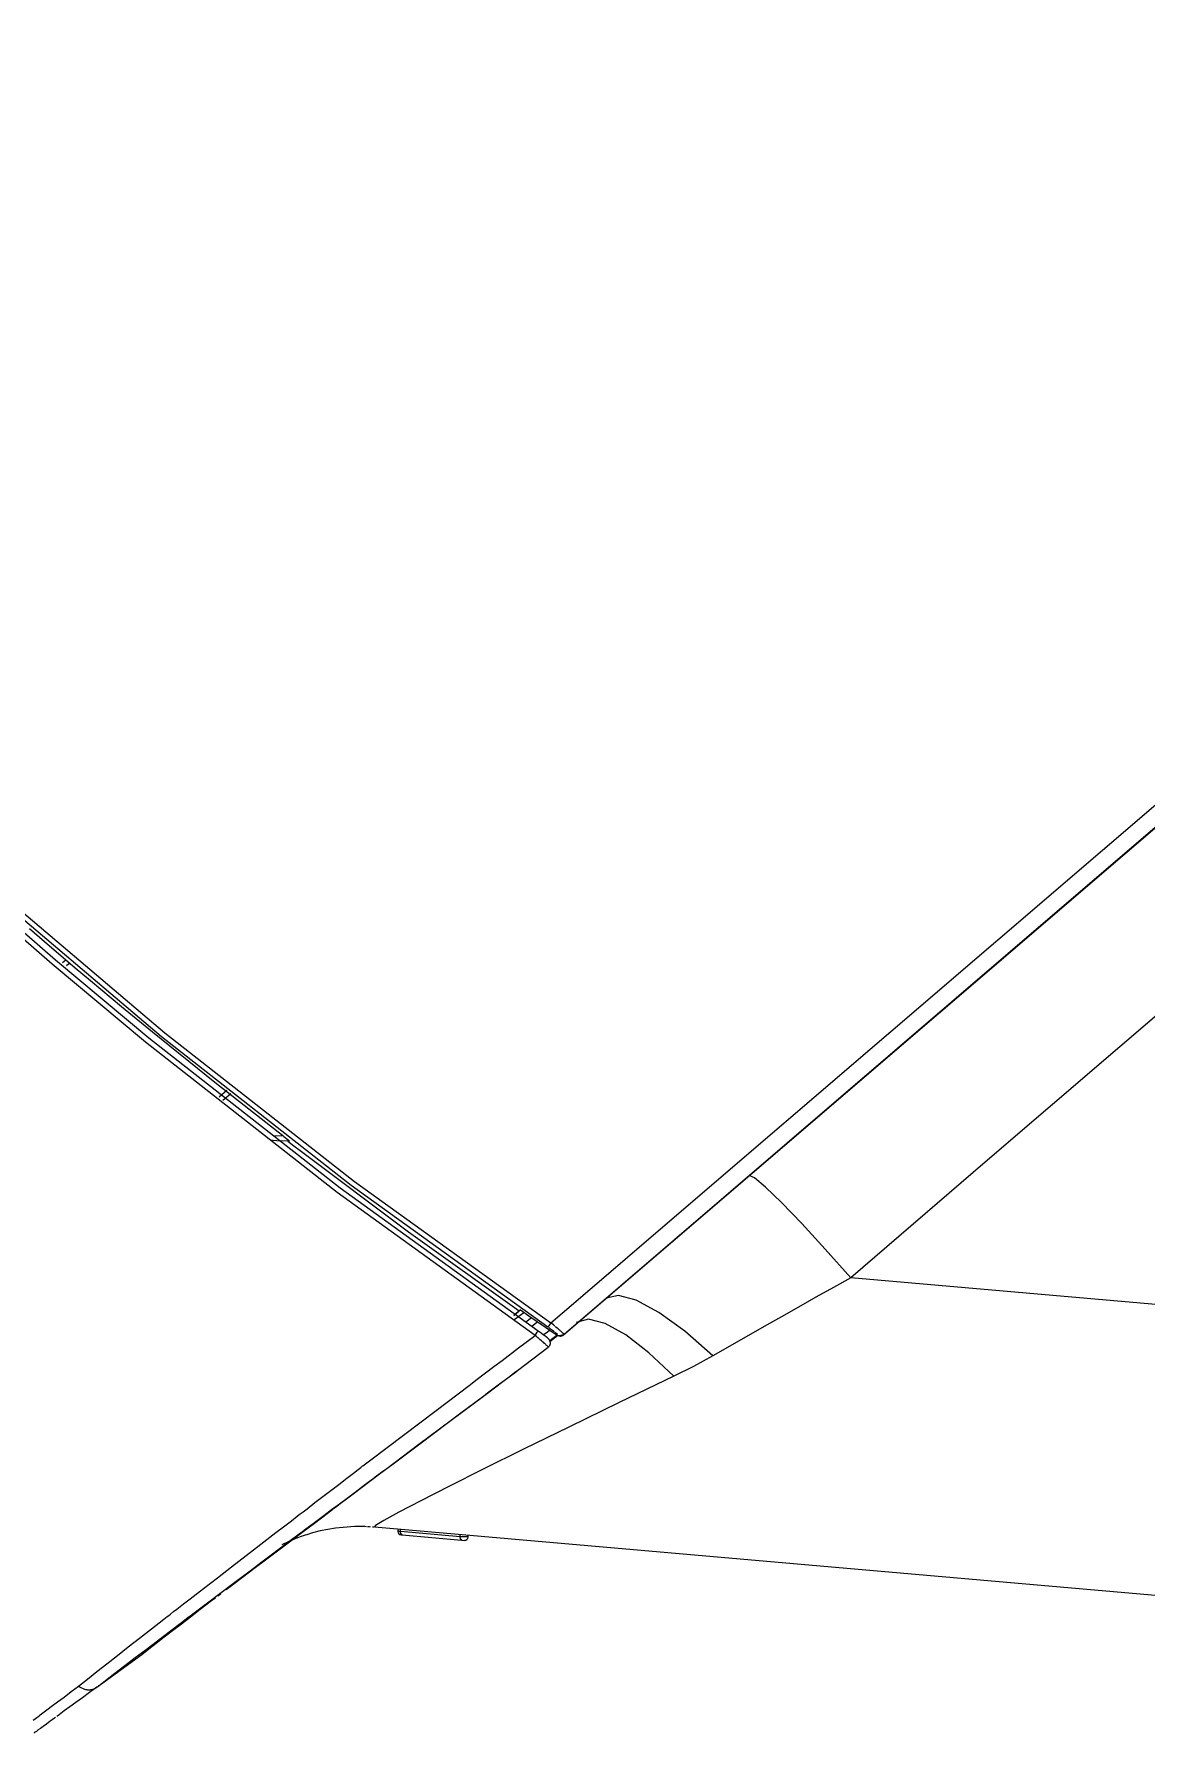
# Model space of a CAD drawing. Header units: millimetres. Extents: x 1291 to 5660, y 748 to 2981.
# Drawn here: x 2622.3 to 2686.3, y 2691.8 to 2789.6 of the extents above; entities that cross this region are included whole.
import ezdxf

# ---------------------------------------------------------------- set-up
doc = ezdxf.new("R2010")
doc.units = ezdxf.units.MM

msp = doc.modelspace()

# ---------------------------------------------------------------- linework, layer by layer
for points in [[(2652.24, 2715.248), (2652.22, 2715.258), (2652.201, 2715.272), (2652.167, 2715.306), (2652.09, 2715.369), (2652.012, 2715.427), (2652.661, 2715.984), (2653.314, 2716.545), (2659.403, 2721.763), (2671.58, 2732.202), (2683.762, 2742.637), (2716.895, 2771.042), (2750.029, 2799.452)], [(2652.385, 2714.721), (2652.569, 2714.667), (2652.748, 2714.74), (2750.038, 2798.14)], [(2750.033, 2798.14), (2703.842, 2758.541), (2678.312, 2736.655), (2652.777, 2714.764), (2652.777, 2714.774), (2652.767, 2714.779), (2652.758, 2714.788), (2652.753, 2714.798), (2652.748, 2714.808)], [(2651.117, 2714.706), (2639.719, 2722.934), (2628.699, 2731.583), (2623.327, 2736.064), (2618.051, 2740.648)], [(2622.243, 2692.564), (2622.368, 2692.666), (2622.436, 2692.709), (2622.499, 2692.762), (2622.572, 2692.82), (2622.644, 2692.874), (2622.789, 2692.985), (2622.944, 2693.092), (2623.104, 2693.217), (2623.273, 2693.348), (2623.632, 2693.609), (2624.014, 2693.895), (2624.42, 2694.205), (2624.851, 2694.524), (2625.364, 2694.931), (2625.906, 2695.361), (2626.477, 2695.812), (2627.078, 2696.286), (2627.702, 2696.779), (2628.36, 2697.288), (2629.047, 2697.825), (2629.759, 2698.377), (2629.851, 2698.449), (2629.943, 2698.527), (2630.035, 2698.594), (2630.127, 2698.662), (2630.315, 2698.807), (2630.499, 2698.957), (2630.877, 2699.253), (2631.259, 2699.543), (2632.038, 2700.143), (2632.837, 2700.763), (2633.65, 2701.392), (2634.487, 2702.036), (2635.334, 2702.689), (2636.205, 2703.357), (2636.646, 2703.696), (2637.096, 2704.039), (2637.43, 2704.301), (2637.546, 2704.393), (2637.769, 2704.557), (2637.996, 2704.731), (2638.446, 2705.085), (2638.901, 2705.428), (2639.361, 2705.786), (2639.816, 2706.13), (2640.276, 2706.483), (2640.74, 2706.837), (2640.852, 2706.933), (2641.084, 2707.108), (2641.113, 2707.127), (2641.128, 2707.142), (2641.142, 2707.151), (2641.171, 2707.175), (2641.2, 2707.195), (2641.437, 2707.369), (2641.67, 2707.548), (2642.604, 2708.255), (2643.538, 2708.966), (2645.421, 2710.384), (2647.313, 2711.827), (2647.787, 2712.18), (2648.266, 2712.543), (2648.741, 2712.906), (2649.215, 2713.259), (2650.164, 2713.98), (2651.112, 2714.706), (2651.238, 2714.885), (2651.286, 2714.953), (2639.903, 2723.176), (2628.888, 2731.815), (2623.525, 2736.292), (2618.25, 2740.875)], [(2619.266, 2741.049), (2629.802, 2732.11), (2640.716, 2723.568), (2652.012, 2715.432), (2651.896, 2715.263), (2651.843, 2715.185), (2640.537, 2723.331), (2629.614, 2731.878), (2619.072, 2740.827)], [(2692.502, 2737.952), (2684.759, 2731.307), (2677.015, 2724.667), (2669.276, 2718.026), (2667.81, 2719.672), (2666.459, 2721.143), (2665.288, 2722.353), (2664.368, 2723.244), (2663.734, 2723.771), (2663.43, 2723.902)], [(2623.922, 2736.156), (2624.12, 2736.316)], [(2624.358, 2736.122), (2624.275, 2736.06), (2624.154, 2735.963)], [(2632.929, 2728.427), (2633.379, 2728.809)], [(2633.616, 2728.611), (2633.156, 2728.224)], [(2636.893, 2725.881), (2636.254, 2725.91), (2636.041, 2725.925), (2635.886, 2725.93)], [(2636.036, 2726.215), (2636.617, 2726.181)], [(2706.112, 2714.803), (2669.276, 2718.026), (2668.274, 2717.465), (2667.272, 2716.899), (2666.275, 2716.337), (2665.283, 2715.771), (2664.291, 2715.214), (2662.316, 2714.092), (2661.334, 2713.53), (2659.727, 2714.939), (2658.232, 2716.027), (2656.934, 2716.729), (2655.908, 2717.005), (2655.211, 2716.841)], [(2650.265, 2716.178), (2649.893, 2715.858), (2650.043, 2715.989), (2650.188, 2716.115)], [(2649.883, 2715.602), (2650.251, 2715.877), (2650.464, 2716.032)], [(2650.909, 2715.723), (2650.575, 2715.471)], [(2651.257, 2715.49), (2651.199, 2715.437), (2650.933, 2715.214)], [(2651.983, 2715.084), (2651.969, 2715.098), (2651.959, 2715.108), (2651.901, 2715.147)], [(2652.492, 2715.03), (2652.477, 2715.05), (2652.462, 2715.06), (2652.448, 2715.074), (2652.38, 2715.127), (2652.308, 2715.185), (2652.274, 2715.214)], [(2661.334, 2713.53), (2660.221, 2712.915), (2659.093, 2712.354), (2657.665, 2713.7), (2656.329, 2714.73), (2655.144, 2715.384), (2654.181, 2715.631), (2653.479, 2715.456)], [(2651.862, 2714.038), (2651.857, 2714.048), (2651.843, 2714.063), (2651.838, 2714.072), (2651.828, 2714.082), (2651.824, 2714.082), (2651.795, 2714.116), (2651.756, 2714.15), (2651.732, 2714.169), (2651.712, 2714.193), (2651.688, 2714.213), (2651.659, 2714.237), (2651.606, 2714.29), (2651.591, 2714.295), (2651.577, 2714.314), (2651.557, 2714.324), (2651.48, 2714.401), (2651.412, 2714.455), (2651.19, 2714.643), (2651.112, 2714.706)], [(2651.301, 2714.547), (2651.267, 2714.576)], [(2651.877, 2714.033), (2651.906, 2714.053), (2651.93, 2714.077), (2651.964, 2714.13), (2651.983, 2714.184), (2651.993, 2714.232), (2651.993, 2714.275), (2651.988, 2714.314), (2651.983, 2714.348), (2651.969, 2714.382), (2651.959, 2714.411), (2651.93, 2714.45), (2651.92, 2714.464), (2651.911, 2714.479), (2651.891, 2714.498), (2651.877, 2714.513), (2651.824, 2714.556), (2651.766, 2714.605), (2651.678, 2714.672), (2651.582, 2714.745), (2651.47, 2714.827), (2651.349, 2714.909), (2651.315, 2714.934), (2651.277, 2714.958)], [(2651.373, 2714.488), (2651.34, 2714.513)], [(2651.582, 2714.74), (2651.819, 2714.914), (2651.945, 2715.006)], [(2652.25, 2714.803), (2652.283, 2714.779), (2652.322, 2714.755), (2652.351, 2714.735), (2652.395, 2714.711), (2652.443, 2714.692), (2652.472, 2714.682), (2652.501, 2714.672), (2652.55, 2714.667), (2652.593, 2714.672), (2652.651, 2714.687), (2652.704, 2714.711), (2652.777, 2714.764), (2652.598, 2714.697), (2652.409, 2714.677), (2651.954, 2714.338)], [(2652.39, 2714.711), (2652.124, 2714.517), (2651.959, 2714.396)], [(2652.235, 2714.905), (2652.211, 2714.919), (2652.201, 2714.929), (2652.191, 2714.939), (2652.177, 2714.948), (2652.167, 2714.953), (2652.119, 2714.992), (2652.066, 2715.03), (2652.037, 2715.045), (2652.012, 2715.064), (2651.998, 2715.074)], [(2652.201, 2714.837), (2652.22, 2714.822)], [(2652.235, 2714.813), (2652.245, 2714.808), (2652.254, 2714.803), (2652.259, 2714.798), (2652.269, 2714.788), (2652.298, 2714.769), (2652.312, 2714.764), (2652.327, 2714.755), (2652.332, 2714.75)], [(2652.385, 2714.784), (2652.38, 2714.788), (2652.375, 2714.788), (2652.351, 2714.808), (2652.322, 2714.832), (2652.308, 2714.847), (2652.288, 2714.861), (2652.274, 2714.876)], [(2652.341, 2714.745), (2652.346, 2714.74), (2652.356, 2714.735), (2652.366, 2714.73)], [(2652.371, 2714.73), (2652.371, 2714.726), (2652.385, 2714.726), (2652.409, 2714.75), (2652.409, 2714.755), (2652.404, 2714.764)], [(2652.395, 2714.774), (2652.39, 2714.779)], [(2652.627, 2714.919), (2652.612, 2714.929), (2652.588, 2714.953), (2652.564, 2714.972), (2652.535, 2714.997), (2652.506, 2715.016)], [(2652.646, 2714.895), (2652.637, 2714.909)], [(2652.738, 2714.808), (2652.733, 2714.822), (2652.729, 2714.822), (2652.695, 2714.851), (2652.656, 2714.885)], [(2652.772, 2714.764), (2652.763, 2714.755), (2652.753, 2714.745), (2652.743, 2714.745)], [(2625.926, 2694.481), (2625.94, 2694.49), (2625.955, 2694.505), (2625.989, 2694.534), (2626.018, 2694.558), (2626.081, 2694.602), (2626.143, 2694.655), (2626.274, 2694.747), (2626.405, 2694.853), (2626.671, 2695.056), (2626.942, 2695.265), (2627.508, 2695.7), (2628.104, 2696.165), (2628.728, 2696.634), (2629.381, 2697.133), (2630.064, 2697.651), (2630.77, 2698.188), (2630.862, 2698.256), (2630.954, 2698.328), (2631.138, 2698.464), (2631.322, 2698.604), (2631.506, 2698.749), (2632.261, 2699.32), (2633.829, 2700.496), (2634.637, 2701.106), (2635.465, 2701.731), (2636.312, 2702.36), (2637.173, 2703.008), (2637.391, 2703.173), (2637.614, 2703.337), (2637.725, 2703.425), (2637.832, 2703.502), (2637.943, 2703.589), (2638.054, 2703.667), (2638.5, 2704.005), (2638.95, 2704.334), (2639.395, 2704.678), (2639.85, 2705.007), (2640.3, 2705.346), (2640.755, 2705.69), (2641.21, 2706.028), (2641.665, 2706.372), (2641.781, 2706.459), (2641.892, 2706.546), (2642.008, 2706.633), (2642.125, 2706.711), (2642.352, 2706.885), (2642.584, 2707.054), (2644.423, 2708.439), (2646.277, 2709.818), (2648.136, 2711.212), (2648.373, 2711.391), (2649.07, 2711.914), (2649.539, 2712.267), (2650.004, 2712.62), (2650.101, 2712.688), (2651.872, 2714.024), (2651.872, 2714.029)], [(2633.34, 2700.075), (2633.65, 2700.313), (2634.284, 2700.797), (2634.937, 2701.29), (2635.605, 2701.794), (2636.283, 2702.307), (2636.98, 2702.829), (2637.691, 2703.366), (2638.412, 2703.909), (2639.148, 2704.46), (2639.24, 2704.533), (2639.337, 2704.601), (2639.429, 2704.673), (2639.521, 2704.741), (2639.71, 2704.881), (2639.893, 2705.022), (2640.271, 2705.302), (2640.648, 2705.588), (2642.168, 2706.73), (2642.938, 2707.306), (2644.486, 2708.468), (2645.27, 2709.058), (2646.059, 2709.649), (2646.848, 2710.244), (2647.647, 2710.839), (2648.445, 2711.439), (2649.249, 2712.044), (2650.057, 2712.654)], [(2659.093, 2712.354), (2655.952, 2710.834), (2653.058, 2709.431), (2650.444, 2708.153), (2648.131, 2707.011), (2646.156, 2706.019), (2644.53, 2705.191), (2643.276, 2704.538), (2642.41, 2704.059), (2641.936, 2703.768), (2641.863, 2703.662)], [(2641.418, 2703.691), (2641.307, 2703.7), (2640.74, 2703.7), (2640.518, 2703.691), (2640.295, 2703.676), (2640.072, 2703.657), (2639.627, 2703.613), (2639.187, 2703.536), (2638.746, 2703.449), (2638.306, 2703.337), (2638.199, 2703.304), (2638.088, 2703.27), (2637.982, 2703.236), (2637.875, 2703.207), (2637.657, 2703.129), (2637.449, 2703.052), (2637.033, 2702.887), (2636.627, 2702.699), (2636.535, 2702.655)], [(2641.645, 2703.676), (2641.587, 2703.686), (2641.534, 2703.691), (2641.476, 2703.691)], [(2641.825, 2703.667), (2641.786, 2703.667), (2641.757, 2703.676)], [(2643.456, 2703.226), (2643.393, 2703.284), (2643.373, 2703.42), (2643.223, 2703.425)], [(2646.892, 2702.926), (2646.829, 2702.984), (2646.81, 2703.12), (2643.373, 2703.42), (2643.368, 2703.531)], [(2643.402, 2703.226), (2643.456, 2703.226), (2646.887, 2702.921), (2647.037, 2702.907)], [(2647.26, 2703.11), (2647.11, 2703.11), (2646.81, 2703.12), (2646.81, 2703.231)], [(2625.34, 2694.321), (2625.355, 2694.316), (2625.388, 2694.316), (2625.461, 2694.311), (2625.529, 2694.316), (2625.558, 2694.321), (2625.592, 2694.326), (2625.626, 2694.335), (2625.659, 2694.34), (2625.785, 2694.389), (2625.839, 2694.418), (2625.897, 2694.456), (2628.486, 2696.349), (2628.888, 2696.663), (2629.318, 2696.997), (2629.773, 2697.351), (2630.252, 2697.718), (2630.761, 2698.11), (2631.293, 2698.517), (2631.85, 2698.943), (2632.426, 2699.383), (2632.576, 2699.499), (2632.726, 2699.611)], [(2632.881, 2699.727), (2633.031, 2699.843)], [(2625.897, 2694.456), (2625.471, 2694.147), (2625.069, 2693.856), (2624.696, 2693.58), (2624.348, 2693.329), (2624.024, 2693.092), (2623.728, 2692.874), (2623.656, 2692.82), (2623.588, 2692.772)], [(2624.851, 2694.524), (2624.866, 2694.51), (2624.88, 2694.5), (2624.9, 2694.49), (2624.943, 2694.461), (2625.011, 2694.422), (2625.113, 2694.379), (2625.18, 2694.355), (2625.253, 2694.335), (2625.287, 2694.331), (2625.321, 2694.321)], [(2625.906, 2694.471), (2625.901, 2694.461), (2625.897, 2694.456), (2625.892, 2694.456)], [(2623.52, 2692.724), (2623.457, 2692.675), (2623.332, 2692.588), (2623.215, 2692.501), (2622.998, 2692.341), (2622.814, 2692.206), (2622.654, 2692.09), (2622.523, 2691.998), (2622.422, 2691.92), (2622.344, 2691.867), (2622.301, 2691.833), (2622.286, 2691.823)]]:
    msp.add_lwpolyline(points)
for points in [[(2622.015, 2738.121), (2622.891, 2737.366), (2624.653, 2735.866), (2625.534, 2735.125), (2627.31, 2733.64), (2629.096, 2732.173), (2632.692, 2729.269), (2636.326, 2726.414, -0.032965), (2636.975, 2725.881), (2636.893, 2725.881), (2637.241, 2725.606), (2637.594, 2725.339), (2643.838, 2720.659), (2650.188, 2716.115), (2650.222, 2716.139), (2650.251, 2716.168), (2650.26, 2716.173), (2650.265, 2716.178), (2650.749, 2715.839), (2651.233, 2715.505), (2651.475, 2715.335), (2651.717, 2715.171), (2652.201, 2714.832), (2652.206, 2714.832)], [(2750.014, 2706.658), (2750.009, 2706.701), (2750.009, 2707.127), (2750.004, 2707.204), (2750.004, 2707.446), (2750.009, 2707.626), (2750.009, 2708.231), (2750.014, 2708.448), (2750.019, 2708.85), (2750.019, 2708.898), (2750.009, 2708.942), (2749.995, 2709.01), (2749.951, 2708.99), (2749.922, 2706.382), (2749.903, 2703.928), (2749.893, 2701.677), (2749.893, 2699.693), (2749.903, 2697.989), (2749.922, 2696.625), (2749.951, 2695.623), (2749.985, 2694.984), (2750.029, 2694.737, -0.430132), (2749.491, 2694.248), (2641.868, 2703.667)]]:
    msp.add_lwpolyline(points, format="xyb")
for points, knots in [([(2643.218, 2703.546), (2643.22, 2703.504), (2643.222, 2703.462), (2643.223, 2703.42), (2643.228, 2703.318), (2643.305, 2703.241), (2643.407, 2703.231)], [0, 0, 0, 0, 1, 1, 1, 2, 2, 2, 2]), ([(2647.042, 2702.912), (2647.148, 2702.902), (2647.25, 2702.984), (2647.26, 2703.095), (2647.26, 2703.1), (2647.26, 2703.105), (2647.26, 2703.105), (2647.26, 2703.134), (2647.26, 2703.163), (2647.26, 2703.192)], [0, 0, 0, 0, 1, 1, 1, 2, 2, 2, 3, 3, 3, 3])]:
    msp.add_open_spline(points, degree=3, knots=knots)

doc.saveas('drawing.dxf')
